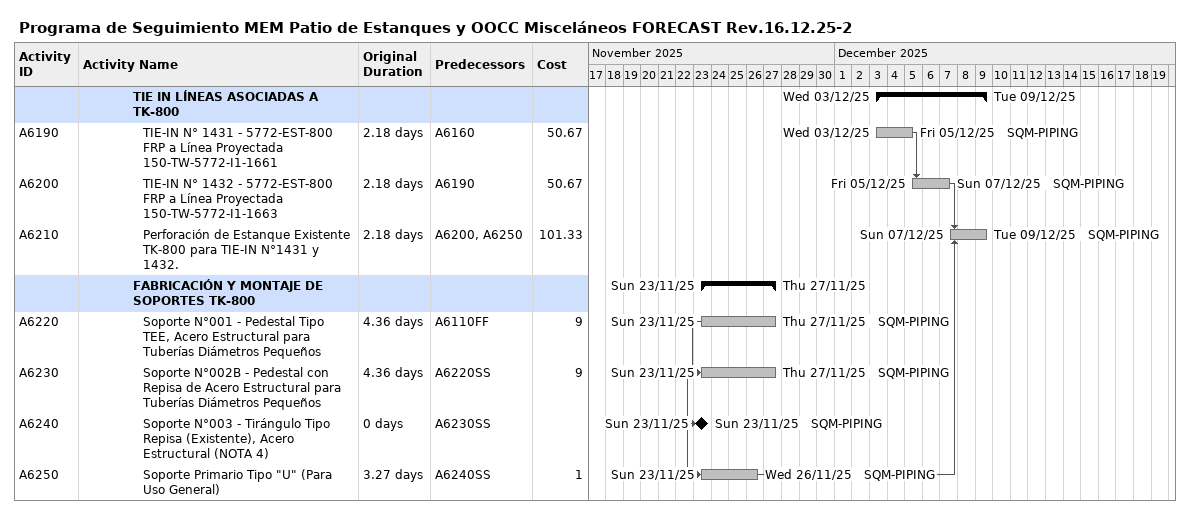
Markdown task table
Programa de Seguimiento MEM Patio de Estanques y OOCC Misceláneos FORECAST Rev.16.12.25-2

| ID | Level | Task | Original duration | Start | Finish | Predecessors | Resources | Cost |
|---|---|---|---|---|---|---|---|---|
|  | 6 | **TIE IN LÍNEAS ASOCIADAS A TK-800** |  | 2025-12-03 | 2025-12-09 |  |  |  |
| A6190 | 7 | TIE-IN N° 1431 - 5772-EST-800 FRP a Línea Proyectada 150-TW-5772-I1-1661 | 2.18d | 2025-12-03 | 2025-12-05 | A6160 | SQM-PIPING | 50.67 |
| A6200 | 7 | TIE-IN N° 1432 - 5772-EST-800 FRP a Línea Proyectada 150-TW-5772-I1-1663 | 2.18d | 2025-12-05 | 2025-12-07 | A6190 | SQM-PIPING | 50.67 |
| A6210 | 7 | Perforación de Estanque Existente TK-800 para TIE-IN N°1431 y 1432. | 2.18d | 2025-12-07 | 2025-12-09 | A6200, A6250 | SQM-PIPING | 101.33 |
|  | 6 | **FABRICACIÓN Y MONTAJE DE SOPORTES TK-800** |  | 2025-11-23 | 2025-11-27 |  |  |  |
| A6220 | 7 | Soporte N°001 - Pedestal Tipo TEE, Acero Estructural para Tuberías Diámetros Pequeños | 4.36d | 2025-11-23 | 2025-11-27 | A6110FF | SQM-PIPING | 9 |
| A6230 | 7 | Soporte N°002B - Pedestal con Repisa de Acero Estructural para Tuberías Diámetros Pequeños | 4.36d | 2025-11-23 | 2025-11-27 | A6220SS | SQM-PIPING | 9 |
| A6240 | 7 | Soporte N°003 - Tirángulo Tipo Repisa (Existente), Acero Estructural (NOTA 4) | 0d | 2025-11-23 | 2025-11-23 | A6230SS | SQM-PIPING |  |
| A6250 | 7 | Soporte Primario Tipo "U" (Para Uso General) | 3.27d | 2025-11-23 | 2025-11-26 | A6240SS | SQM-PIPING | 1 |
